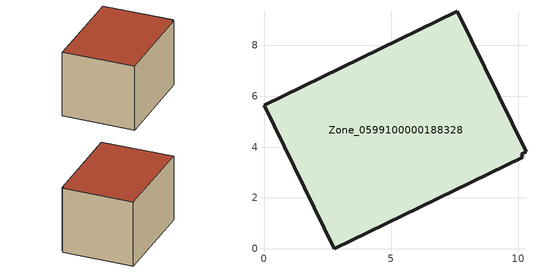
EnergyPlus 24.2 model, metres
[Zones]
Zone_0599100000188328
 floor ground (C_G): 10.3,3.82 10.11,3.73 10.16,3.61 2.75,0 0,5.65 7.6,9.34 z0
 wall outside (C_F): 10.3,3.82 7.6,9.34 0,5.65 2.75,0 10.16,3.61 10.11,3.73 10.3,3.82 z0:5.78
 roof outside (C_R): 10.11,3.73 10.3,3.82 7.6,9.34 0,5.65 2.75,0 10.16,3.61 z5.78
[BUILDING]
Pand.0599100000188328: North Axis=0; Terrain=City; Loads Convergence Tolerance Value=0.04; Temperature Convergence Tolerance Value=0.4; Solar Distribution=FullExterior; Maximum Number of Warmup Days=25; Minimum Number of Warmup Days=1
[Site:Location]
Rotterdam.The.Hague.AP_ZH_NLD Design_Conditions: Latitude=51.96; Longitude=4.45; Time Zone=1; Elevation=-4.5
[SITE:GROUNDTEMPERATURE:BUILDINGSURFACE]
18, 18, 18, 18, 18, 18, 18, 18, 18, 18, 18, 18
[MATERIAL] Thermal Absorptance=0.9; Solar Absorptance=0.7; Visible Absorptance=0.7
Name | Roughness | Thickness | Conductivity | Density | Specific Heat
G.TC.1946-1964 | MediumSmooth | 0.15 | 1 | 540 | 1210
F.TC.1946-1964 | Rough | 0.3 | 0.857143 | 1920 | 840
R.TC.1946-1964 | MediumRough | 0.2 | 0.235294 | 1500 | 1000
[CONSTRUCTION]
C_G: G.TC.1946-1964
C_F: F.TC.1946-1964
C_R: R.TC.1946-1964
[ZONE]
Zone_0599100000188328: Type=1; Multiplier=1; Ceiling Height=Autocalculate; Volume=Autocalculate; Floor Area=autocalculate; Part of Total Floor Area=Yes
[ZONEINFILTRATION:DESIGNFLOWRATE]
Infil_Zone_0599100000188328: Zone or ZoneList or Space or SpaceList=Zone_0599100000188328; Schedule=AlwaysOn; Design Flow Rate Calculation Method=Flow/Area; Flow Rate per Floor Area=0.003; Constant Term Coefficient=1; Temperature Term Coefficient=0; Velocity Term Coefficient=0; Velocity Squared Term Coefficient=0
[HVACTEMPLATE:ZONE:IDEALLOADSAIRSYSTEM]
Zone_0599100000188328: Maximum Heating Supply Air Temperature=50; Minimum Cooling Supply Air Temperature=13; Maximum Heating Supply Air Humidity Ratio=0.0156; Minimum Cooling Supply Air Humidity Ratio=0.0077; Heating Limit=NoLimit; Cooling Limit=NoLimit; Dehumidification Control Type=ConstantSensibleHeatRatio; Cooling Sensible Heat Ratio=0.7; Dehumidification Setpoint=60; Humidification Control Type=None; Humidification Setpoint=30; Outdoor Air Method=None; Outdoor Air Flow Rate per Person=0.00944; Outdoor Air Flow Rate per Zone Floor Area=0; Outdoor Air Flow Rate per Zone=0; Demand Controlled Ventilation Type=None; Outdoor Air Economizer Type=NoEconomizer; Heat Recovery Type=None; Sensible Heat Recovery Effectiveness=0.7; Latent Heat Recovery Effectiveness=0.65
[ZONECONTROL:THERMOSTAT]
ThermostatControl_Zone_0599100000188328: Zone or ZoneList=Zone_0599100000188328; Control Type Schedule=DualSetpointControlType; Control 1=Thermostat_Zone_0599100000188328; Temperature Difference Between Cutout And Setpoint=0
[THERMOSTATSETPOINT:DUALSETPOINT]
Thermostat_Zone_0599100000188328: Heating Setpoint Temperature Schedule=HeatingSetpoint_Zone_0599100000188328; Cooling Setpoint Temperature Schedule=CoolingSetpoint_Zone_0599100000188328
[SCHEDULE:COMPACT]
HeatingSetpoint_Zone_0599100000188328: Through: 12/31, For: AllDays, Until: 24:00, 21
CoolingSetpoint_Zone_0599100000188328: Through: 12/31, For: AllDays, Until: 24:00, 24
DualSetpointControlType: Through: 12/31, For: AllDays, Until: 24:00, 4
AlwaysOn: Through: 12/31, For: AllDays, Until: 24:00, 1
